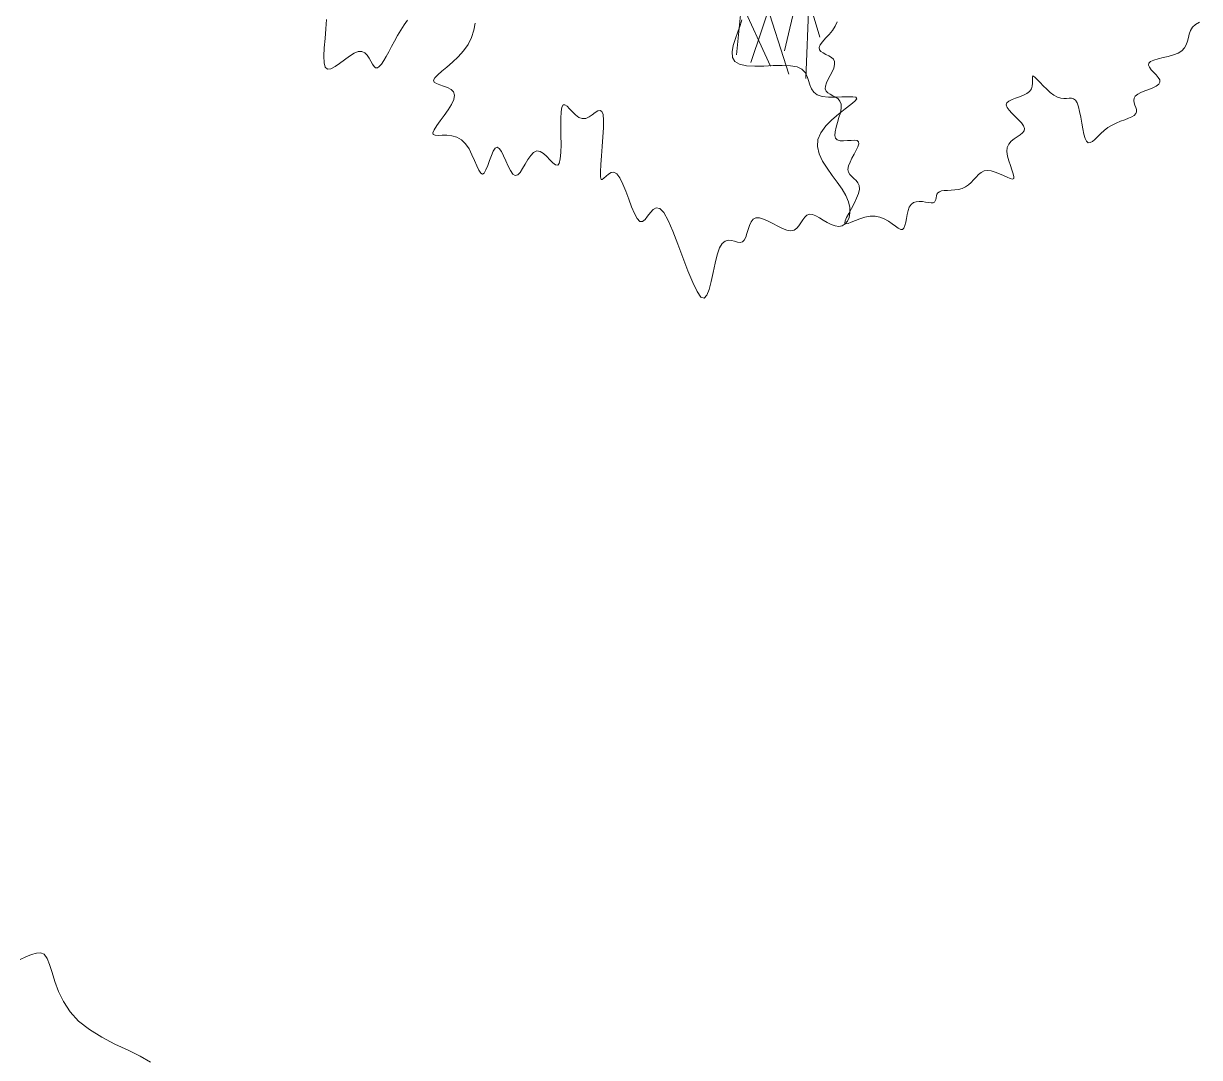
# Model space of a CAD drawing. Extents: x 2080 to 102394, y 2071 to 93424.
# Drawn here: x 86264.6 to 86343.3, y 84172.5 to 84241.7 of the extents above; entities that cross this region are included whole.
import ezdxf

# ---------------------------------------------------------------- set-up
doc = ezdxf.new("R2010")
doc.units = 0
doc.header["$LTSCALE"] = 20
doc.header["$MEASUREMENT"] = 0
doc.layers.add('casuanut tree', color=100, linetype='Continuous', lineweight=5)

# ---------------------------------------------------------------- blocks, each defined once
blk = doc.blocks.new('tr')
at = {"layer": 'casuanut tree'}
for p, q in [((-0.0613, -0.3301), (-0.179, -0.6745)), ((-0.0552, -0.3331), (-0.0341, -0.6775)), ((-0.0436, -0.5061), (-0.1585, -0.6932)), ((-0.1179, -0.5039), (-0.0999, -0.727)), ((-0.0413, -0.5715), (-0.0976, -0.6865)), ((-0.1517, -0.585), (-0.1269, -0.7067))]:
    blk.add_line(p, q, dxfattribs=at)
at = {"layer": 'casuanut tree', "color": 2}
blk.add_line((-0.0391, -0.6166), (-0.0729, -0.7406), dxfattribs=at)
at = {"layer": 'casuanut tree'}
for points in [[(0.0006, -0.6585), (-0.0044, -0.6649), (-0.0107, -0.6709), (-0.0178, -0.6764), (-0.0249, -0.6814), (-0.0313, -0.6861), (-0.0363, -0.6904), (-0.0392, -0.6944), (-0.0396, -0.6981), (-0.0379, -0.7015), (-0.0348, -0.7049), (-0.0308, -0.7082), (-0.0265, -0.7117), (-0.0227, -0.7153), (-0.02, -0.7193), (-0.0189, -0.7237), (-0.02, -0.7286), (-0.0228, -0.7339), (-0.0268, -0.7394), (-0.0315, -0.745), (-0.0361, -0.7505), (-0.0403, -0.7559), (-0.0434, -0.7609), (-0.0448, -0.7654), (-0.0442, -0.7693), (-0.042, -0.7729), (-0.0386, -0.7762), (-0.0347, -0.7795), (-0.0308, -0.783), (-0.0274, -0.7869), (-0.0252, -0.7915), (-0.0246, -0.7969), (-0.026, -0.8033), (-0.029, -0.8105), (-0.0331, -0.818), (-0.0375, -0.8257), (-0.0417, -0.8331), (-0.0451, -0.84), (-0.0471, -0.8461), (-0.0471, -0.851), (-0.0446, -0.8546), (-0.0402, -0.857), (-0.0344, -0.8585), (-0.0281, -0.8596), (-0.0218, -0.8606), (-0.0162, -0.8616), (-0.012, -0.8632), (-0.0099, -0.8657), (-0.0104, -0.8692), (-0.0129, -0.8736), (-0.017, -0.8788), (-0.0219, -0.8844), (-0.0271, -0.8903), (-0.0319, -0.8963), (-0.0358, -0.902), (-0.0381, -0.9074), (-0.0383, -0.9122), (-0.037, -0.9165), (-0.0345, -0.9206), (-0.0316, -0.9247), (-0.0288, -0.9289), (-0.0267, -0.9335), (-0.0258, -0.9387), (-0.0268, -0.9446), (-0.03, -0.9513), (-0.035, -0.9587), (-0.041, -0.9662), (-0.0475, -0.9737), (-0.0537, -0.9807), (-0.059, -0.9869), (-0.0626, -0.9918), (-0.064, -0.9953), (-0.0626, -0.9969), (-0.0587, -0.9972), (-0.0529, -0.9965), (-0.0455, -0.9953), (-0.0372, -0.9941), (-0.0283, -0.9934), (-0.0195, -0.9936), (-0.0111, -0.9953), (-0.0035, -0.9987), (0.0032, -1.0034), (0.0091, -1.0089), (0.0143, -1.0146), (0.0188, -1.0199), (0.0228, -1.0243), (0.0264, -1.0271), (0.0295, -1.0279), (0.0323, -1.0263), (0.0349, -1.0226), (0.0375, -1.0174), (0.04, -1.0113), (0.0428, -1.0049), (0.0458, -0.9988), (0.0492, -0.9935), (0.0531, -0.9896), (0.0576, -0.9876), (0.0626, -0.9872), (0.0678, -0.9879), (0.073, -0.9895), (0.078, -0.9914), (0.0827, -0.9933), (0.0869, -0.9947), (0.0903, -0.9953), (0.0928, -0.9947), (0.0946, -0.9931), (0.096, -0.9909), (0.0972, -0.9882), (0.0984, -0.9855), (0.0999, -0.9829), (0.102, -0.9808), (0.1049, -0.9795), (0.1088, -0.9791), (0.1135, -0.9795), (0.119, -0.9804), (0.1249, -0.9815), (0.1312, -0.9824), (0.1375, -0.983), (0.1439, -0.9829), (0.15, -0.9817), (0.1557, -0.9795), (0.1611, -0.9764), (0.1663, -0.9728), (0.1714, -0.9692), (0.1764, -0.966), (0.1816, -0.9635), (0.187, -0.9623), (0.1927, -0.9626), (0.1988, -0.9648), (0.2051, -0.9683), (0.2113, -0.9728), (0.2172, -0.9774), (0.2226, -0.9816), (0.2273, -0.9849), (0.2309, -0.9867), (0.2333, -0.9863), (0.2343, -0.9833), (0.2342, -0.9781), (0.2335, -0.9713), (0.2326, -0.9634), (0.2318, -0.955), (0.2315, -0.9466), (0.2323, -0.9388), (0.2344, -0.9322), (0.2382, -0.927), (0.2432, -0.9232), (0.249, -0.9204), (0.255, -0.9181), (0.2606, -0.916), (0.2654, -0.9138), (0.2689, -0.911), (0.2704, -0.9074), (0.2697, -0.9026), (0.2673, -0.8968), (0.2636, -0.8905), (0.2593, -0.8839), (0.2551, -0.8773), (0.2516, -0.8711), (0.2494, -0.8656), (0.249, -0.8612), (0.2511, -0.858), (0.2551, -0.8559), (0.2607, -0.8545), (0.2672, -0.8536), (0.2742, -0.8527), (0.2812, -0.8517), (0.2876, -0.8501), (0.293, -0.8477), (0.2969, -0.8442), (0.2995, -0.84), (0.3011, -0.8355), (0.3021, -0.8312), (0.3027, -0.8274), (0.3032, -0.8247), (0.304, -0.8234), (0.3053, -0.824), (0.3074, -0.8268), (0.3103, -0.8313), (0.3137, -0.8372), (0.3177, -0.8438), (0.3221, -0.8508), (0.3269, -0.8574), (0.3318, -0.8633), (0.3369, -0.8679), (0.3419, -0.8709), (0.3468, -0.8726), (0.3515, -0.8736), (0.3559, -0.8743), (0.3597, -0.8752), (0.363, -0.877), (0.3655, -0.88), (0.3673, -0.8848), (0.3681, -0.8918), (0.3682, -0.9005), (0.3679, -0.9102), (0.3674, -0.9203), (0.3669, -0.9303), (0.3668, -0.9393), (0.3672, -0.947), (0.3684, -0.9524), (0.3706, -0.9554), (0.3738, -0.956), (0.3779, -0.9548), (0.3827, -0.9523), (0.3884, -0.9489), (0.3947, -0.945), (0.4016, -0.9412), (0.4089, -0.9378), (0.4167, -0.9353), (0.4246, -0.9335), (0.4324, -0.9322), (0.4399, -0.9312), (0.4467, -0.9302), (0.4526, -0.9291), (0.4574, -0.9276), (0.4607, -0.9254), (0.4625, -0.9225), (0.463, -0.9189), (0.4628, -0.9149), (0.4623, -0.9108), (0.4619, -0.9066), (0.4621, -0.9026), (0.4635, -0.899), (0.4664, -0.8961), (0.4711, -0.894), (0.4772, -0.8924), (0.4842, -0.8912), (0.4915, -0.8902), (0.4986, -0.889), (0.5048, -0.8875), (0.5097, -0.8855), (0.5125, -0.8826), (0.513, -0.8787), (0.5117, -0.8741), (0.5092, -0.869), (0.506, -0.8637), (0.503, -0.8585), (0.5008, -0.8537), (0.5, -0.8496), (0.5013, -0.8465), (0.5051, -0.8446), (0.5111, -0.8435), (0.5187, -0.8431), (0.5273, -0.843), (0.5364, -0.8428), (0.5454, -0.8422), (0.5538, -0.841), (0.5609, -0.8386), (0.5664, -0.8351), (0.5706, -0.8304), (0.5739, -0.8251), (0.5768, -0.8195), (0.5798, -0.8138), (0.5833, -0.8085), (0.5877, -0.8039), (0.5936, -0.8003), (0.6012, -0.798)], [(0.8514, 0.4557), (0.8439, 0.4625), (0.835, 0.4698), (0.8253, 0.4775), (0.8158, 0.4857), (0.807, 0.4943), (0.7996, 0.5034), (0.7943, 0.5129), (0.7908, 0.5225), (0.7887, 0.5318), (0.7875, 0.5407), (0.7869, 0.5489), (0.7863, 0.5559), (0.7855, 0.5615), (0.7839, 0.5654), (0.7812, 0.5674), (0.7776, 0.568), (0.7732, 0.5676), (0.7682, 0.5667), (0.7629, 0.5658)], [(-0.8454, -0.459), (-0.8499, -0.4744), (-0.855, -0.49), (-0.8598, -0.5051), (-0.8637, -0.5187), (-0.8659, -0.5299), (-0.8657, -0.5378), (-0.8625, -0.5417), (-0.8568, -0.5423), (-0.8492, -0.5404), (-0.8403, -0.5369), (-0.8308, -0.5327), (-0.8213, -0.5286), (-0.8125, -0.5255), (-0.8049, -0.5243), (-0.799, -0.5255), (-0.7947, -0.5289), (-0.7916, -0.5338), (-0.7894, -0.5395), (-0.7877, -0.5454), (-0.7862, -0.5509), (-0.7845, -0.5553), (-0.7823, -0.5581), (-0.7794, -0.5586), (-0.7757, -0.5572), (-0.7712, -0.5539), (-0.7661, -0.5492), (-0.7605, -0.5432), (-0.7543, -0.5363), (-0.7477, -0.5288), (-0.7407, -0.5209), (-0.7334, -0.5128), (-0.7259, -0.505), (-0.7184, -0.4977), (-0.711, -0.4911)], [(-0.5999, -0.522), (-0.605, -0.5333), (-0.6117, -0.5444), (-0.6202, -0.5547), (-0.6302, -0.5637), (-0.6413, -0.5716), (-0.6526, -0.5783), (-0.6637, -0.5841), (-0.6737, -0.5891), (-0.6821, -0.5935), (-0.6881, -0.5974), (-0.6911, -0.6009), (-0.6907, -0.6042), (-0.6875, -0.6074), (-0.6825, -0.6107), (-0.6765, -0.6143), (-0.6705, -0.6182), (-0.6655, -0.6226), (-0.6623, -0.6277), (-0.6619, -0.6336), (-0.6648, -0.6403), (-0.6706, -0.6477), (-0.6782, -0.6554), (-0.6868, -0.6631), (-0.6954, -0.6705), (-0.7032, -0.6773), (-0.7092, -0.6831), (-0.7125, -0.6876), (-0.7125, -0.6907), (-0.7096, -0.6927), (-0.7044, -0.6942), (-0.6976, -0.6955), (-0.6899, -0.6973), (-0.6818, -0.7), (-0.6741, -0.7041), (-0.6675, -0.7102), (-0.6624, -0.7184), (-0.6586, -0.7283), (-0.6559, -0.739), (-0.6538, -0.7496), (-0.6522, -0.7594), (-0.6505, -0.7675), (-0.6486, -0.7732), (-0.6461, -0.7755), (-0.6427, -0.7741), (-0.6386, -0.7695), (-0.634, -0.763), (-0.6291, -0.7554), (-0.6241, -0.7479), (-0.6193, -0.7415), (-0.615, -0.7372), (-0.6112, -0.7361), (-0.6082, -0.7389), (-0.6058, -0.7449), (-0.6038, -0.753), (-0.602, -0.7623), (-0.6002, -0.7717), (-0.598, -0.7801), (-0.5954, -0.7867), (-0.592, -0.7902), (-0.5878, -0.79), (-0.5828, -0.7868), (-0.5772, -0.7815), (-0.5712, -0.7751), (-0.565, -0.7685), (-0.5588, -0.7628), (-0.5527, -0.7588), (-0.547, -0.7575), (-0.5418, -0.7596), (-0.537, -0.7643), (-0.5326, -0.7705), (-0.5286, -0.7772), (-0.5248, -0.7833), (-0.5212, -0.7876), (-0.5177, -0.7891), (-0.5144, -0.7868), (-0.511, -0.7799), (-0.5076, -0.7692), (-0.5043, -0.756), (-0.501, -0.7414), (-0.4977, -0.7268), (-0.4946, -0.7133), (-0.4915, -0.7021), (-0.4885, -0.6944), (-0.4855, -0.6911), (-0.4826, -0.6917), (-0.4796, -0.695), (-0.4764, -0.7003), (-0.4728, -0.7066), (-0.4688, -0.7128), (-0.4643, -0.7181), (-0.4592, -0.7214), (-0.4534, -0.7223), (-0.4472, -0.7211), (-0.4411, -0.7189), (-0.4353, -0.7165), (-0.4302, -0.7148), (-0.4263, -0.7146), (-0.4238, -0.7169), (-0.4232, -0.7226), (-0.4246, -0.7321), (-0.4277, -0.7448), (-0.432, -0.7595), (-0.4368, -0.7751), (-0.4417, -0.7906), (-0.4461, -0.8048), (-0.4495, -0.8167), (-0.4513, -0.8251), (-0.4512, -0.8294), (-0.4493, -0.8302), (-0.4461, -0.8287), (-0.4419, -0.8261), (-0.4371, -0.8234), (-0.4321, -0.8218), (-0.4274, -0.8224), (-0.4232, -0.8262), (-0.4198, -0.8342), (-0.4171, -0.8454), (-0.415, -0.8586), (-0.413, -0.8727), (-0.4111, -0.8865), (-0.4089, -0.8988), (-0.4063, -0.9084), (-0.4029, -0.9141), (-0.3986, -0.9152), (-0.3937, -0.9128), (-0.3882, -0.9083), (-0.3823, -0.9033), (-0.3764, -0.8993), (-0.3706, -0.8978), (-0.3651, -0.9004), (-0.3601, -0.9085), (-0.3558, -0.9231), (-0.352, -0.9429), (-0.3487, -0.966), (-0.3455, -0.9903), (-0.3423, -1.0141), (-0.3389, -1.0354), (-0.3351, -1.0523), (-0.3308, -1.0629), (-0.3258, -1.0658), (-0.3202, -1.062), (-0.3142, -1.0532), (-0.3077, -1.0409), (-0.3011, -1.0267), (-0.2944, -1.0122), (-0.2878, -0.9989), (-0.2813, -0.9885), (-0.2751, -0.9821), (-0.2693, -0.9793), (-0.2637, -0.9791), (-0.2585, -0.9808), (-0.2536, -0.9833), (-0.249, -0.9858), (-0.2447, -0.9875), (-0.2407, -0.9874), (-0.2371, -0.9849), (-0.2336, -0.9805), (-0.2302, -0.9748), (-0.2267, -0.9686), (-0.223, -0.9626), (-0.2189, -0.9574), (-0.2144, -0.9538), (-0.2092, -0.9524), (-0.2034, -0.9538), (-0.197, -0.9574), (-0.1902, -0.9626), (-0.1832, -0.9686), (-0.1761, -0.9748), (-0.1692, -0.9805), (-0.1625, -0.9849), (-0.1563, -0.9874), (-0.1507, -0.9874), (-0.1456, -0.9855), (-0.1409, -0.9822), (-0.1365, -0.9781), (-0.1322, -0.9739), (-0.128, -0.9703), (-0.1237, -0.9678), (-0.1191, -0.9671), (-0.1143, -0.9686), (-0.1093, -0.972), (-0.104, -0.9767), (-0.0985, -0.982), (-0.0928, -0.9875), (-0.087, -0.9925), (-0.0811, -0.9964), (-0.0752, -0.9986), (-0.0694, -0.9988), (-0.0638, -0.9969), (-0.0587, -0.9931), (-0.0545, -0.9875), (-0.0515, -0.9803), (-0.0497, -0.9716), (-0.0497, -0.9615), (-0.0516, -0.9502), (-0.0555, -0.9379), (-0.0608, -0.9248), (-0.0667, -0.9113), (-0.0724, -0.8975), (-0.077, -0.8839), (-0.0798, -0.8706), (-0.0798, -0.8581), (-0.0764, -0.8465), (-0.0689, -0.8362), (-0.0583, -0.827), (-0.0458, -0.819), (-0.0326, -0.812), (-0.0198, -0.8061), (-0.0087, -0.801), (-0.0005, -0.7969), (0.0036, -0.7936), (0.0028, -0.7909), (-0.0022, -0.7888), (-0.0103, -0.7869), (-0.0205, -0.785), (-0.0317, -0.7828), (-0.0428, -0.7801), (-0.0528, -0.7766), (-0.0606, -0.7722), (-0.0654, -0.7665), (-0.0679, -0.7599), (-0.0689, -0.7527), (-0.0693, -0.7451), (-0.0701, -0.7376), (-0.072, -0.7303), (-0.0761, -0.7237), (-0.0831, -0.7181), (-0.0938, -0.7136), (-0.1072, -0.7099), (-0.1223, -0.7068), (-0.138, -0.7038), (-0.1532, -0.7006), (-0.1667, -0.6967), (-0.1775, -0.6917), (-0.1845, -0.6854), (-0.1868, -0.6774), (-0.1852, -0.6681), (-0.1809, -0.658), (-0.1747, -0.6475), (-0.1679, -0.6372), (-0.1615, -0.6275), (-0.1565, -0.619)]]:
    blk.add_lwpolyline(points, dxfattribs=at)

msp = doc.modelspace()

# ---------------------------------------------------------------- block references
at = {"layer": 'casuanut tree', "linetype": 'Continuous'}
for p, xscale, yscale, zscale, rotation in [((86313.21, 84267.118), 39.3723505157182, 39.37235051571042, 39.37235051570639, 13.01607038379638), ((86215.83, 84122.089), 78.74470103140477, 78.7447010314063, 78.74470103141279, 13.01607038379083)]:
    msp.add_blockref('tr', p, dxfattribs=dict(at, xscale=xscale, yscale=yscale, zscale=zscale, rotation=rotation))

doc.saveas('drawing.dxf')
